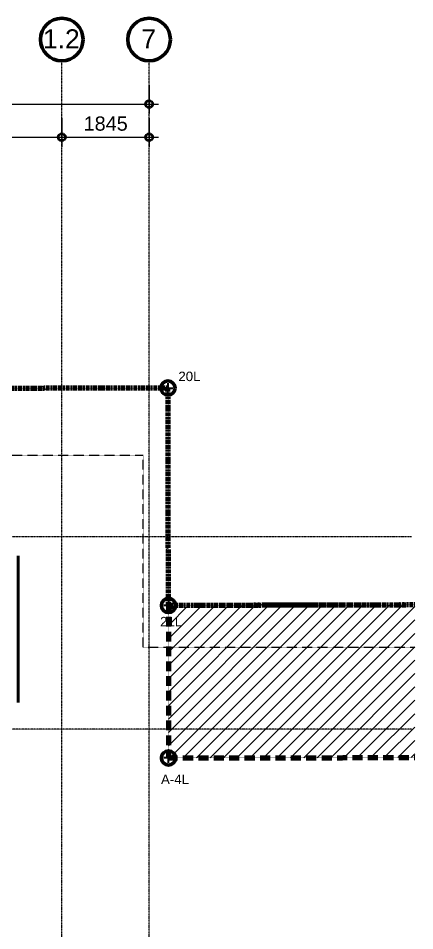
# Model space of a CAD drawing. Header units: millimetres. Extents: x -915437 to -840849, y -5243 to 29956.
# Drawn here: x -850048 to -841668, y 7935 to 27201 of the extents above; entities that cross this region are included whole.
import ezdxf

# ---------------------------------------------------------------- set-up
doc = ezdxf.new("R2010")
doc.units = ezdxf.units.MM
for name, pattern in [('DPA_Boundary 100', [7.5, 0, -1.5, 3, -1.5, 0, -1.5]), ('DPA_Grid _ Level 100', [10, 5.5, -1.6, 1.3, -1.6]), ('DPA_Hidden 100', [7.2, 4.7, -2.5]), ('DPA_ROW', [32.5, 15, -2.5, 5, -2.5, 5, -2.5])]:
    doc.linetypes.add(name, pattern=pattern)
for name, color, linetype, lineweight in [('A-ANNO-DIMS', 1, 'Continuous', 9), ('A-ANNO-DIMS-100', 1, 'Continuous', 9), ('A-ANNO-NOTE', 3, 'Continuous', 25), ('A-DETL', 1, 'Continuous', 70), ('A-DETL-GENF', 2, 'Continuous', 35), ('A-ROOF', 2, 'Continuous', 35), ('C-PROP-LINE', 10, 'DPA_ROW', 100), ('G-ANNO-TEXT', 3, 'Continuous', 9), ('S-GRID', 251, 'Continuous', 9), ('S-GRID-IDEN', 3, 'Continuous', 50)]:
    doc.layers.add(name, color=color, linetype=linetype, lineweight=lineweight)
doc.styles.add('Arial', font='arial.ttf', dxfattribs={"height": 400})
doc.styles.add('Arial_2', font='arial.ttf', dxfattribs={"height": 200})
doc.styles.add('Arial_3', font='arial.ttf', dxfattribs={"height": 300})
doc.dimstyles.new('DPA-DIM-3_0_C-C', dxfattribs={"dimscale": 304.8, "dimtxt": 306.07782, "dimasz": 0.492126, "dimexe": 0.656168, "dimexo": 0.0625, "dimgap": 0.164042, "dimtad": 1, "dimdec": 0, "dimzin": 0, "dimdsep": 46, "dimtxsty": 'Arial_3', "dimblk1": 'DOTBLANK', "dimblk2": 'DOTBLANK', "dimsah": 1, "dimcen": 0.09, "dimdle": 0.656168, "dimadec": 8, "dimazin": 0, "dimtfac": 1, "dimtdec": 4, "dimtix": 1, "dimtmove": 0, "dimatfit": 3, "dimfxl": 1.312336, "dimfxlon": 1, "dimtvp": 1, "dimtolj": 1, "dimtzin": 0, "dimarcsym": 2})

# ---------------------------------------------------------------- blocks, each defined once
blk = doc.blocks.new('Family - ___-5116072-4211-01 ENLARGED ENTRANCE 1 GROUND LEVEL - REFLECTED CEILING PLAN')
at = {"layer": 'C-PROP-LINE'}
for p, q in [((-846883, 19393), (-877522, 19325)), ((-846873, 14801), (-846883, 19393)), ((-841668, 14813), (-846873, 14801))]:
    blk.add_line(p, q, dxfattribs=at)
blk = doc.blocks.new('Grid - 100 Scale-2291345-4211-01 ENLARGED ENTRANCE 1 GROUND LEVEL - REFLECTED CEILING PLAN')
at = {"layer": 'S-GRID-IDEN'}
blk.add_circle((0, 0), 4.5, dxfattribs=at)
blk = doc.blocks.new('DPA_GM_ROW_Node - Small-3986038-4211-01 ENLARGED ENTRANCE 1 GROUND LEVEL - REFLECTED CEILING PLAN')
at = {"layer": 'A-ANNO-NOTE'}
for p, q in [((0, 0), (-1, 0)), ((0, 1), (0, 0)), ((0, 0), (1, 0)), ((0, -1), (0, 0))]:
    blk.add_line(p, q, dxfattribs=at)
at = {"layer": 'A-ANNO-NOTE', "lineweight": 50}
blk.add_circle((0, 0), 1.5, dxfattribs=at)
blk = doc.blocks.new('DIMBLOCK5-4211-01 ENLARGED ENTRANCE 1 GROUND LEVEL - REFLECTED CEILING PLAN')
at = {"layer": 'A-ANNO-DIMS-100'}
for p, q in [((-858682, 25788), (-858682, 25188)), ((-858682, 25388), (-858682, 25788)), ((-847282, 25788), (-847282, 25188)), ((-847282, 25388), (-847282, 25788)), ((-858682, 25388), (-847082, 25388))]:
    blk.add_line(p, q, dxfattribs=at)
at = {"layer": 'A-ANNO-DIMS-100', "lineweight": 35}
for centre in [(-858682, 25388), (-847282, 25388)]:
    blk.add_circle(centre, 75, dxfattribs=at)
at = {"layer": 'A-ANNO-DIMS-100', "color": 0, "insert": (-853559, 25827), "char_height": 300, "width": 1384.41, "attachment_point": 1, "line_spacing_factor": 0.941778, "style": 'Arial_3'}
blk.add_mtext('11400', dxfattribs=at)
blk = doc.blocks.new('_DotBlank')
at = {"color": 0, "linetype": 'ByBlock', "lineweight": -2}
blk.add_line((-0.5, 0), (-1, 0), dxfattribs=at)
blk.add_circle((0, 0), 0.5, dxfattribs=at)
blk = doc.blocks.new('DIMBLOCK14-4211-01 ENLARGED ENTRANCE 1 GROUND LEVEL - REFLECTED CEILING PLAN')
at = {"layer": 'A-ANNO-DIMS-100'}
for p, q in [((-858682, 25088), (-858682, 24488)), ((-858682, 24688), (-858682, 25088)), ((-849127, 25088), (-849127, 24488)), ((-849127, 24688), (-849127, 25088)), ((-858682, 24688), (-849127, 24688))]:
    blk.add_line(p, q, dxfattribs=at)
at = {"layer": 'A-ANNO-DIMS-100', "lineweight": 35}
for centre in [(-858682, 24688), (-849127, 24688)]:
    blk.add_circle(centre, 75, dxfattribs=at)
at = {"layer": 'A-ANNO-DIMS-100', "color": 0, "insert": (-854366, 25127), "char_height": 300, "width": 1107.53, "attachment_point": 1, "line_spacing_factor": 0.941778, "style": 'Arial_3'}
blk.add_mtext('9555', dxfattribs=at)
blk = doc.blocks.new('DIMBLOCK15-4211-01 ENLARGED ENTRANCE 1 GROUND LEVEL - REFLECTED CEILING PLAN')
at = {"layer": 'A-ANNO-DIMS-100'}
for p, q in [((-849127, 25088), (-849127, 24488)), ((-849127, 24688), (-849127, 25088)), ((-847282, 25088), (-847282, 24488)), ((-847282, 24688), (-847282, 25088)), ((-849127, 24688), (-847082, 24688))]:
    blk.add_line(p, q, dxfattribs=at)
at = {"layer": 'A-ANNO-DIMS-100', "lineweight": 35}
for centre in [(-849127, 24688), (-847282, 24688)]:
    blk.add_circle(centre, 75, dxfattribs=at)
at = {"layer": 'A-ANNO-DIMS-100', "color": 0, "insert": (-848666, 25127), "char_height": 300, "width": 1107.53, "attachment_point": 1, "line_spacing_factor": 0.941778, "style": 'Arial_3'}
blk.add_mtext('1845', dxfattribs=at)

msp = doc.modelspace()

# ---------------------------------------------------------------- hatches: boundary and pattern name
at = {"layer": 'A-DETL-GENF', "lineweight": 9}
h = msp.add_hatch(dxfattribs=at)
h.set_pattern_fill('FP_17', color=8, style=0, pattern_type=2)
h.set_pattern_definition([(45, (0, 0), (-141.421356, 141.421356), [])])
h.paths.add_polyline_path([(-846872.8, 11583.5), (-841667.8, 11591.6), (-841667.8, 14813.3), (-846872.8, 14801.5)])

# ---------------------------------------------------------------- linework, layer by layer
at = {"layer": 'A-DETL', "linetype": 'DPA_Hidden 100', "lineweight": 9}
for p, q in [((-847407.4, 17972), (-896525.4, 17972)), ((-847407.4, 13914), (-847407.4, 17972)), ((-841667.8, 13914), (-847407.4, 13914))]:
    msp.add_line(p, q, dxfattribs=at)
at = {"layer": 'A-DETL', "linetype": 'DPA_Boundary 100', "lineweight": 100}
msp.add_line((-841667.8, 14813.3), (-846872.8, 14801.5), dxfattribs=at)
at = {"layer": 'A-DETL', "linetype": 'DPA_Hidden 100'}
for p, q in [((-846872.8, 14801.5), (-846872.8, 11583.5)), ((-846872.8, 11583.5), (-841667.8, 11591.6))]:
    msp.add_line(p, q, dxfattribs=at)
at = {"layer": 'A-ROOF'}
for p, q in [((-850047.7, 12752), (-850047.7, 15852)), ((-850047.7, 15852), (-850047.7, 12752))]:
    msp.add_line(p, q, dxfattribs=at)
at = {"layer": 'S-GRID', "linetype": 'DPA_Grid _ Level 100'}
for p, q in [((-849127.4, -5243.1), (-849127.4, 26301)), ((-847282.4, -5243.1), (-847282.4, 26301)), ((-841739.4, 16252), (-911783.9, 16252)), ((-841739.4, 12194), (-911783.9, 12194))]:
    msp.add_line(p, q, dxfattribs=at)

# ---------------------------------------------------------------- block references
at = {"layer": 'A-ANNO-NOTE', "xscale": 100, "yscale": 100, "zscale": 100}
for p in [(-846883.3, 19393.4), (-846872.8, 14801.5), (-846872.8, 11583.5)]:
    msp.add_blockref('DPA_GM_ROW_Node - Small-3986038-4211-01 ENLARGED ENTRANCE 1 GROUND LEVEL - REFLECTED CEILING PLAN', p, dxfattribs=at)
at = {"layer": 'C-PROP-LINE'}
msp.add_blockref('Family - ___-5116072-4211-01 ENLARGED ENTRANCE 1 GROUND LEVEL - REFLECTED CEILING PLAN', (0, 0), dxfattribs=at)
at = {"layer": 'S-GRID-IDEN', "xscale": 99.99999999999993, "yscale": 99.99999999999993, "zscale": 99.99999999999993}
for p in [(-849127.4, 26751), (-847282.4, 26751)]:
    msp.add_blockref('Grid - 100 Scale-2291345-4211-01 ENLARGED ENTRANCE 1 GROUND LEVEL - REFLECTED CEILING PLAN', p, dxfattribs=at)

# ---------------------------------------------------------------- texts
at = {"layer": 'G-ANNO-TEXT', "color": 7, "char_height": 200, "attachment_point": 1, "style": 'Arial_2'}
for s, insert, width in [('20L', (-846663.1, 19739.7), 577.215), ('21L', (-847049.2, 14561.4), 577.215), ('A-4L', (-847029.8, 11231.3), 729.536)]:
    msp.add_mtext(s, dxfattribs=dict(at, insert=insert, width=width))
at = {"layer": 'S-GRID-IDEN', "lineweight": 9, "char_height": 400, "attachment_point": 1, "style": 'Arial'}
for s, insert, width in [('1.2', (-849525.2, 26966.9), 945.991), ('7', (-847445.7, 26966.9), 376.793)]:
    msp.add_mtext(s, dxfattribs=dict(at, insert=insert, width=width))

# ---------------------------------------------------------------- dimensions: what is measured, and where the dimension line sits
at = {"layer": 'A-ANNO-DIMS'}
for base, p1, p2, override, picture, middle in [((-847282.4, 25388), (-858682.4, 25788), (-847282.4, 25788), {"dimpost": '<>', "dimfxl": 11400}, 'DIMBLOCK5-4211-01 ENLARGED ENTRANCE 1 GROUND LEVEL - REFLECTED CEILING PLAN', (-852982.4, 25591.2)), ((-849127.4, 24688), (-858682.4, 25088), (-849127.4, 25088), {"dimpost": '<>', "dimfxl": 9555.000007}, 'DIMBLOCK14-4211-01 ENLARGED ENTRANCE 1 GROUND LEVEL - REFLECTED CEILING PLAN', (-853904.9, 24891.2)), ((-847282.4, 24688), (-849127.4, 25088), (-847282.4, 25088), {"dimpost": '<>', "dimfxl": 1844.999993}, 'DIMBLOCK15-4211-01 ENLARGED ENTRANCE 1 GROUND LEVEL - REFLECTED CEILING PLAN', (-848204.9, 24891.2))]:
    dim = msp.add_linear_dim(base=base, p1=p1, p2=p2, dimstyle='DPA-DIM-3_0_C-C', override=override, dxfattribs=at)
    dim.commit()
    dim.dimension.update_dxf_attribs({"geometry": picture, "text_midpoint": middle})

doc.saveas('drawing.dxf')
